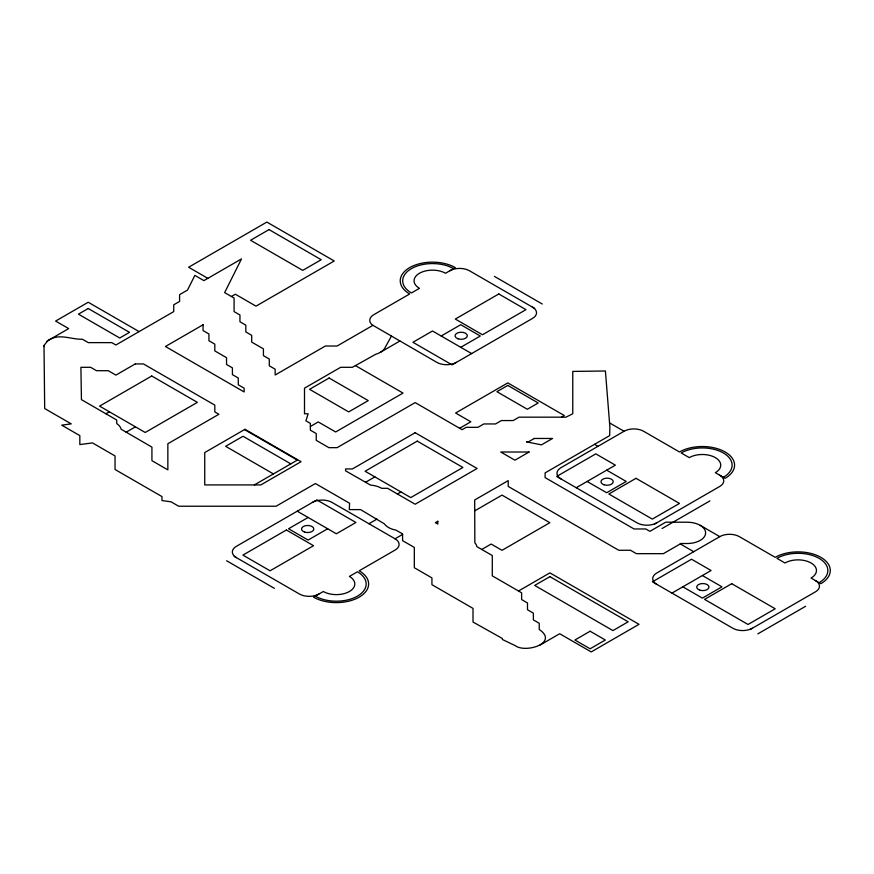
<?xml version="1.0" encoding="UTF-8"?>
<svg xmlns="http://www.w3.org/2000/svg" width="874" height="874" viewBox="0 0 874 874"><rect width="100%" height="100%" fill="white"/><g stroke="black" fill="none" stroke-linecap="round" stroke-linejoin="round"><path stroke-width="1.31" d="M391.399 336.129L384.877 348.016A18.441 10.652 0 0 1 381.403 351.654L380.168 352.419A18.441 10.652 0 0 1 375.776 354.243L352.386 367.309L340.642 367.309L304.502 388.176L304.502 413.773L308.14 413.773L305.922 420.842L310.368 423.398L310.368 430.183L316.235 433.57L316.235 440.343L328.908 447.663L337.102 447.663L415.161 402.597L462.106 429.691L466.203 427.331L477.947 427.331L483.814 423.945L495.547 423.945L501.414 420.558L513.147 420.558L519.025 417.171L565.97 417.171L572.765 413.773L572.765 371.417L605.409 370.991L609.877 427.015L609.648 435.613L545.103 472.878L545.103 477.608L634.054 528.967L645.799 528.967L649.895 531.337L665.748 522.182L687.248 522.226A18.441 10.652 0 0 1 698.927 524.662L700.271 525.361A18.441 10.652 0 0 1 704.193 536.975A18.441 10.652 0 0 1 687.117 543.519L680.977 543.508L663.399 553.657L636.381 553.657L630.515 550.27L618.781 550.27L508.22 486.436L508.22 480.624L474.68 499.983L474.844 542.82A18.441 10.652 0 0 1 476.647 545.758L476.865 546.632L492.291 555.536L492.291 575.868L521.625 592.801L521.625 599.575L527.492 602.973L527.492 609.746L533.369 613.133L533.369 619.906L539.236 623.293L539.236 629.466C559.109 642.958 525.635 653.49 515.321 645.689L502.353 639.484L502.353 638.479L473.009 622.048L473.009 608.402L431.931 584.684L431.931 577.911L414.32 567.739L414.32 547.419L402.586 540.645L402.586 533.861L395.824 530.092A18.441 10.652 0 0 1 384.374 523.832L360.58 509.608L349.305 509.608L349.578 503.26L315.405 483.53L276.097 506.221L178.657 506.221L171.053 501.829L161.985 500.551L161.985 496.596L115.04 469.491L115.04 455.944L92.458 442.899L79.829 444.582L79.829 435.613L61.704 425.146L71.242 423.879L44.694 408.551L44.006 345.492L47.709 340.784L68.664 328.591L55.619 321.064L88.219 302.24L139.086 331.596M43.766 346.497L43.897 345.929M46.683 341.603L47.262 341.144M47.742 340.762L48.398 340.336M231.402 296.505L235.346 294.221L255.995 306.14L334.239 260.976L266.865 222.072L188.62 267.247L207.848 278.347M105.896 413.773L109.359 411.774M126.107 432.215L135.437 426.829M372.903 325.357L337.102 346.017L325.368 346.017L275.157 375.001L275.157 369.199L269.29 365.813L269.29 359.028L263.424 355.642L263.424 348.868L251.69 342.095L251.69 335.31L245.823 331.923L245.823 325.15L239.946 321.763L239.946 314.99L234.079 311.603L234.079 298.045L224.64 292.593L241.486 258.923L203.904 280.62L194.858 275.397L187.506 290.092L179.596 294.658L179.596 301.432L173.729 304.818L173.729 311.603L115.881 345.001L111.785 342.63L88.307 342.63L82.44 339.243C71.46 339.658 59.498 333.169 48.977 339.953M380.332 352.32L399.899 341.024M441.184 336.009L460.751 324.713L480.307 336.009L460.751 347.306M310.368 426.49L318.256 421.934L335.649 431.974L403.023 393.082L355.39 365.572M254.356 484.928L297.346 460.106L244.502 429.593M365.463 482.317L374.88 476.887M459.637 428.271L470.835 421.803L455.616 413.02L507.783 382.91L564.287 415.532L561.458 417.171M308.107 517.463L288.551 528.759L308.107 540.056L327.674 528.759M397.419 493.985L400.958 491.942M368.959 523.734L377.011 519.09M312.455 502.408A13.831 7.986 0 0 1 332.011 502.408L395.048 538.799L402.586 534.44M474.68 510.886L502.015 495.099L549.833 522.707L502.015 550.314L491.144 544.043L481.76 549.462M723.377 477.324A29.814 17.218 0 0 0 723.377 452.972A29.814 17.218 0 0 0 681.217 452.972L689.258 457.615A18.441 10.652 0 0 1 715.336 457.615A18.441 10.652 0 0 1 715.336 472.681L725.125 478.329A32.272 18.638 0 0 0 725.125 451.978A32.272 18.638 0 0 0 679.48 451.978L643.614 431.264A13.831 7.986 0 0 0 624.058 431.264L561.032 467.656A13.831 7.986 0 0 0 561.032 478.952M576.239 487.736L615.362 465.154L595.806 453.857L556.683 476.439L637.102 522.87A13.831 7.986 0 0 0 656.658 522.87M518.511 590.999L549.91 572.874L639.014 624.32L591.206 651.928L559.688 633.737L540.132 645.023M654.484 524.127L719.684 486.479A13.831 7.986 0 0 0 719.684 475.183M662.088 528.519L709.906 500.911M819.113 582.685A29.814 17.218 0 0 0 819.113 558.344A29.814 17.218 0 0 0 776.942 558.344L784.983 562.987A18.441 10.652 0 0 1 811.072 562.987A18.441 10.652 0 0 1 811.072 578.042L820.85 583.69A32.272 18.638 0 0 0 820.85 557.339A32.272 18.638 0 0 0 775.205 557.339L739.338 536.636A13.831 7.986 0 0 0 719.783 536.636L656.756 573.027A13.831 7.986 0 0 0 656.756 584.313M671.964 593.096L711.086 570.514L691.531 559.218L652.408 581.811L732.827 628.231A13.831 7.986 0 0 0 752.383 628.231M750.209 629.488L815.409 591.851A13.831 7.986 0 0 0 815.409 580.554M757.813 633.879L805.631 606.272M494.444 276.403L542.251 304.01M534.648 308.402L469.447 270.754A13.831 7.986 0 0 0 449.881 270.754M609.549 422.896L624.058 431.264M471.621 353.577L432.499 330.995L412.932 342.28L452.055 364.873L532.474 318.442A13.831 7.986 0 0 0 532.474 307.145M594.539 444.342L597.98 446.33M606.665 470.168L626.232 481.465L606.665 492.75L587.11 481.465M700.227 525.34L719.783 536.636M680.245 543.923L693.705 551.691M702.39 575.529L721.957 586.825L702.39 598.122L682.834 586.825M290.823 463.876L243.016 436.268L225.623 446.308L273.442 473.916M297.236 511.192L336.359 533.774L355.926 522.488L316.803 499.895L236.384 546.326A13.831 7.986 0 0 0 236.384 557.623M234.21 556.367L299.411 594.003A13.831 7.986 0 0 0 318.977 594.003M226.606 560.758L274.425 588.366M315.285 596.144A29.814 17.218 0 0 0 357.444 596.144A29.814 17.218 0 0 0 357.444 571.793L349.403 576.436A18.441 10.652 0 0 1 349.403 591.501A18.441 10.652 0 0 1 323.325 591.501L313.537 597.15A32.272 18.638 0 0 0 359.181 597.15A32.272 18.638 0 0 0 359.181 570.798L395.048 550.085A13.831 7.986 0 0 0 395.048 538.799M453.573 268.624A29.814 17.218 0 0 0 411.414 268.624A29.814 17.218 0 0 0 411.414 292.965L419.454 288.322A18.441 10.652 0 0 1 419.454 273.267A18.441 10.652 0 0 1 445.532 273.267L455.321 267.619A32.272 18.638 0 0 0 409.677 267.619A32.272 18.638 0 0 0 409.677 293.97L373.81 314.673A13.831 7.986 0 0 0 372.4 325.019L436.847 362.36A13.831 7.986 0 0 0 456.403 362.36M88.219 308.511L78.442 314.159L119.738 337.998L129.516 332.349L88.219 308.511M269.039 229.6L250.565 240.263L302.732 270.383L321.206 259.72L269.039 229.6M135.251 363.923L115.881 375.11L108.245 370.696L96.501 370.696L90.634 367.309L80.911 367.309L81.435 399.647L116.723 420.012L116.723 423.584A18.441 10.652 0 0 1 121.125 429.232L151.923 447.117L151.923 460.674L167.852 469.873L167.852 443.73L218.904 414.265L214.807 411.894L214.807 405.121L143.445 363.923L135.251 363.923M203.063 324.778L165.437 346.497L244.141 391.945L244.141 388.176L238.274 384.789L238.274 378.016L232.408 374.629L232.408 367.856L226.541 364.469L226.541 357.684L214.807 350.911L214.807 344.137L208.93 340.751L208.93 333.977L203.063 330.58L203.063 324.778M151.737 376.006L99.581 406.126L145.215 432.477L197.382 402.357L151.737 376.006M329.127 378.016L309.571 389.312L348.693 411.905L368.249 400.609L329.127 378.016M244.982 429.32L204.745 452.557L204.745 484.928L260.813 484.928L301.06 461.691L244.982 429.32M498.781 293.97L455.321 319.065L482.481 334.753L525.951 309.658L498.781 293.97M415.161 432.706L352.386 468.956L345.58 468.956L345.58 470.835L370.62 485.136A18.441 10.652 0 0 1 380.409 487.648L381.621 488.315L387.586 488.315L415.161 504.232L477.106 468.475L415.161 432.706M507.783 385.412L496.913 391.694L527.339 409.261L538.209 402.98L507.783 385.412M417.259 441.119L365.092 471.239L410.736 497.59L462.903 467.47L417.259 441.119M286.377 530.015L242.906 555.11L270.077 570.798L313.537 545.693L286.377 530.015M534.298 438.464L528.431 441.851L526.454 441.851L541.454 444.866L552.554 438.464L534.298 438.464M529.087 452.011L514.917 460.183L500.758 452.011L529.087 452.011M437.798 521.275L435.372 522.674L437.798 524.072L437.798 521.275M636.01 478.329L608.839 494.007L652.31 519.101L679.48 503.424L636.01 478.329M549.91 576.643L534.691 585.427L612.936 630.591L628.155 621.807L549.91 576.643M590.114 631.225L574.906 640.008L590.114 648.792L605.332 640.008L590.114 631.225M731.735 583.69L704.564 599.378L748.035 624.473L775.205 608.785L731.735 583.69M304.6 532.08A6.151 3.551 0 0 0 313.821 529.01A6.151 3.551 0 0 0 304.6 525.929A6.151 3.551 0 0 0 304.6 532.08M699.757 590.147A6.151 3.551 0 0 0 708.978 587.077A6.151 3.551 0 0 0 699.757 584.007A6.151 3.551 0 0 0 699.757 590.147M604.032 484.786A6.151 3.551 0 0 0 613.253 481.716A6.151 3.551 0 0 0 604.032 478.635A6.151 3.551 0 0 0 604.032 484.786M458.107 338.828A6.151 3.551 0 0 0 467.328 335.758A6.151 3.551 0 0 0 458.107 332.688A6.151 3.551 0 0 0 458.107 338.828"/></g></svg>
